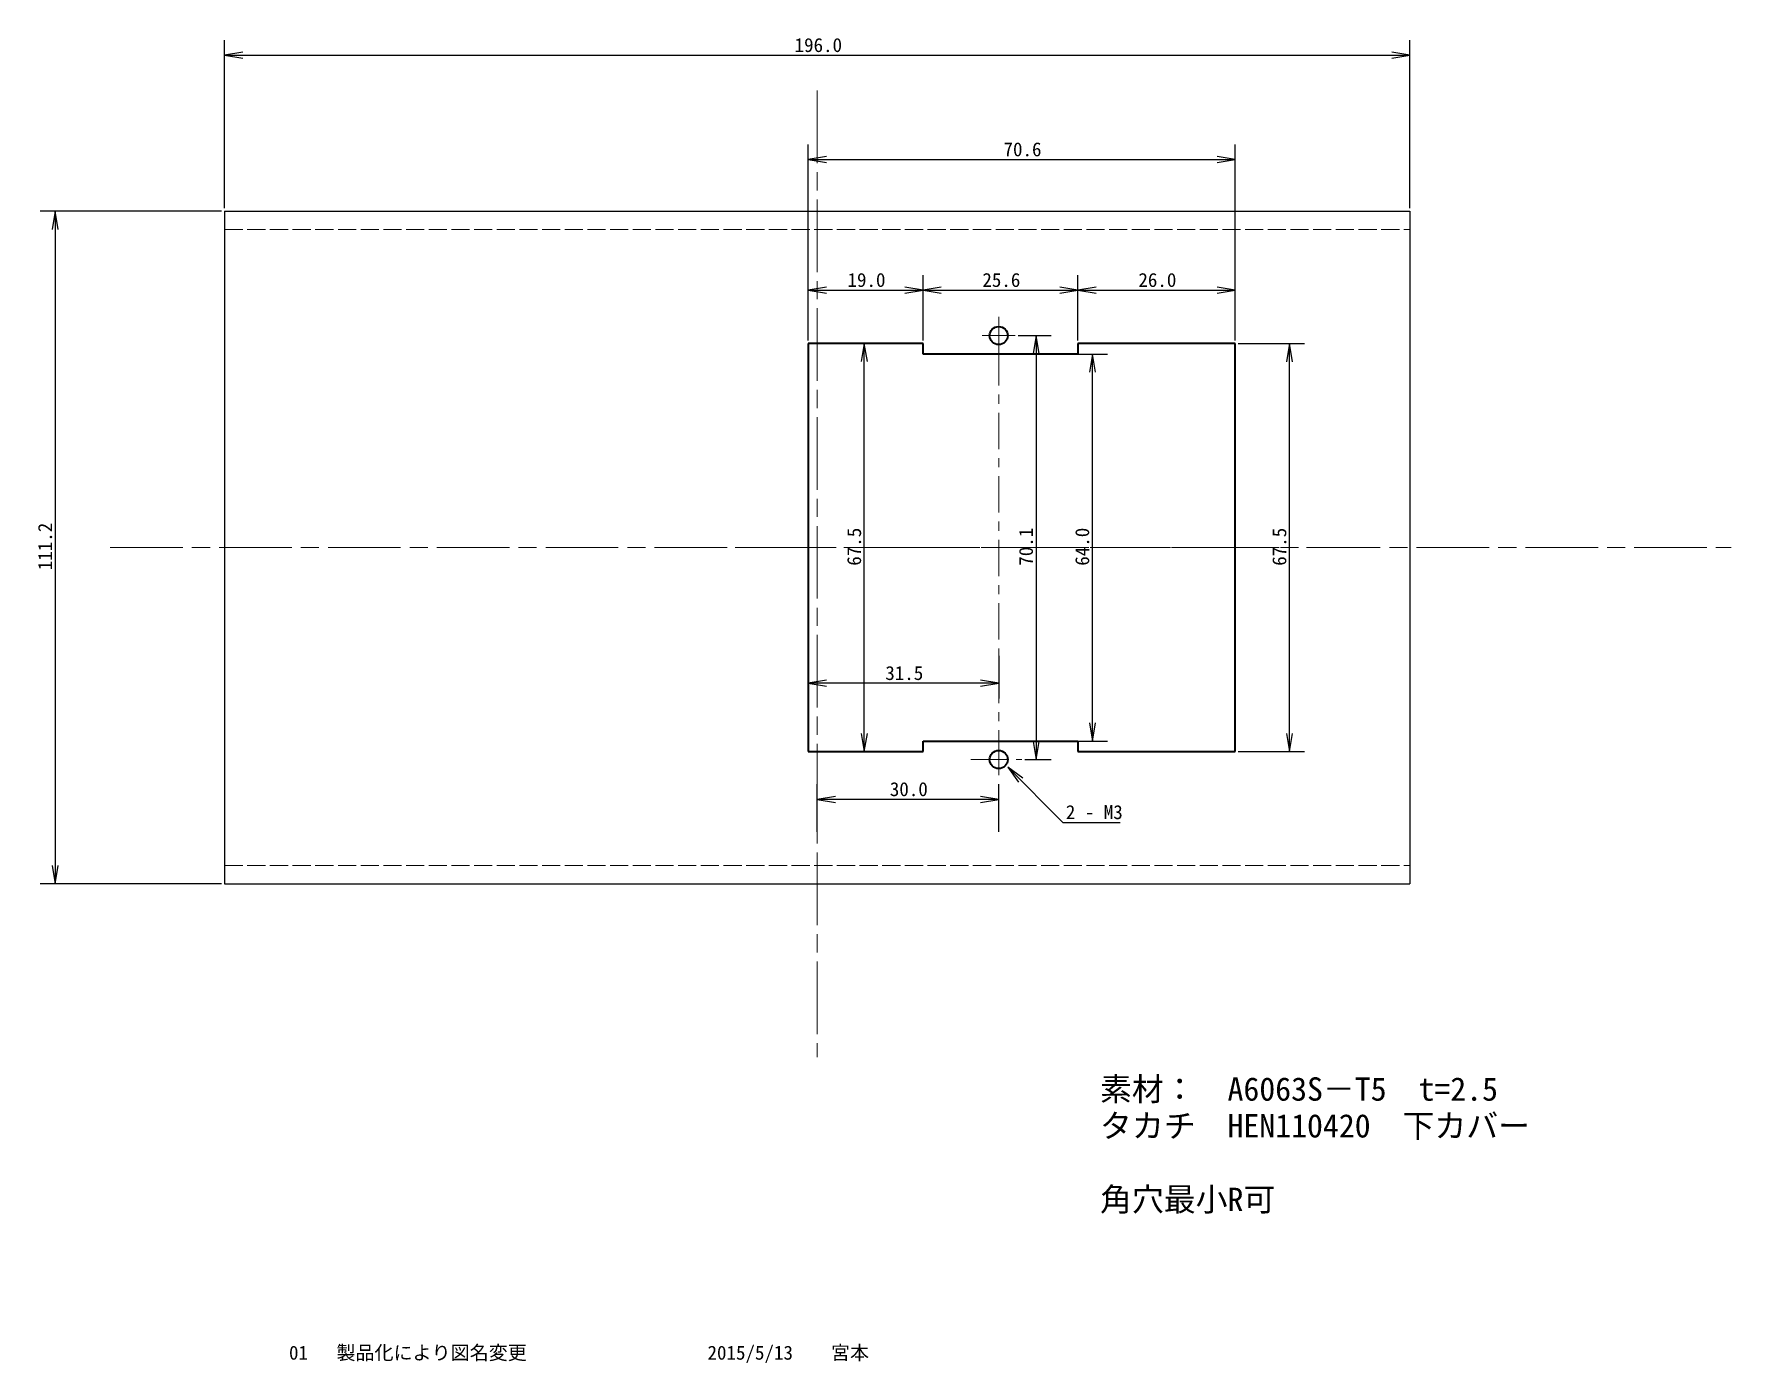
# Model space of a CAD drawing. Extents: x 56 to 336, y -14 to 206.
import ezdxf
from ezdxf.enums import TextEntityAlignment as Align

# ---------------------------------------------------------------- set-up
doc = ezdxf.new("R2010")
doc.units = 0
doc.header["$LTSCALE"] = 0.5
for name, pattern in [('ACAD_ISO08W100', [36, 24, -3, 6, -3]), ('AM_ISO02W050x2', [7.5, 6, -1.5]), ('CENTERX4', [21, 12, -3, 3, -3])]:
    doc.linetypes.add(name, pattern=pattern)
doc.layers.get('0').update_dxf_attribs({"lineweight": 25})
for name, color, linetype, lineweight in [('AM_CL', 1, 'ACAD_ISO08W100', 18), ('CENTER', 33, 'CENTERX4', 18), ('HOLE', 7, 'Continuous', 35), ('TEXT', 7, 'Continuous', 13), ('上カバー', 7, 'Continuous', 25), ('上カバー0', 7, 'AM_ISO02W050x2', 13), ('外形', 7, 'Continuous', 35), ('寸法', 7, 'Continuous', 25)]:
    doc.layers.add(name, color=color, linetype=linetype, lineweight=lineweight)
doc.styles.add('MS Gothic', font='MS Gothic.ttf', dxfattribs={"bigfont": 'extfont'})
doc.styles.get("Standard").update_dxf_attribs({"font": 'txt.shx', "bigfont": 'extfont'})
doc.dimstyles.get("Standard").update_dxf_attribs({"dimtxt": 0.18, "dimasz": 0.18, "dimexe": 0.18, "dimexo": 0.0625, "dimgap": 0.09, "dimtad": 0, "dimtih": 1, "dimtoh": 1, "dimdec": 4, "dimzin": 0, "dimdsep": 46, "dimtxsty": 'Standard', "dimcen": 0.09, "dimadec": 0, "dimazin": 0, "dimtfac": 1, "dimtdec": 4, "dimtofl": 0, "dimtmove": 0, "dimatfit": 3, "dimfxl": 1, "dimtolj": 1, "dimtzin": 0, "dimarcsym": 0})

# ---------------------------------------------------------------- blocks, each defined once
blk = doc.blocks.new('*D6')
at = {"layer": '寸法'}
for p, q in [((183.8, 154.93), (183.8, 165.76)), ((202.8, 154.93), (202.8, 165.76)), ((183.8, 163.26), (202.8, 163.26))]:
    blk.add_line(p, q, dxfattribs=at)
at = {"layer": '寸法', "linetype": 'Continuous'}
for points in [[(186.8, 163.76), (183.8, 163.26), (186.8, 162.76)], [(199.8, 162.76), (202.8, 163.26), (199.8, 163.76)]]:
    blk.add_lwpolyline(points, dxfattribs=at)
at = {"layer": '寸法', "insert": (190.3, 163.76), "char_height": 2.3073, "width": 7.268, "attachment_point": 7, "line_spacing_factor": 0.75, "style": 'MS Gothic'}
blk.add_mtext('{\\fＭＳ ゴシック|b0|i0;19.0}', dxfattribs=at)
blk = doc.blocks.new('_Open')
at = {"color": 0, "linetype": 'ByBlock', "lineweight": -2}
for p, q in [((-1, 0.166667), (0, 0)), ((-1, -0.166667), (0, 0)), ((0, 0), (-1, 0))]:
    blk.add_line(p, q, dxfattribs=at)
blk = doc.blocks.new('*D7')
at = {"layer": '寸法'}
for p, q in [((202.8, 156.34), (202.8, 165.76)), ((228.4, 154.95), (228.4, 165.76)), ((202.8, 163.26), (228.4, 163.26))]:
    blk.add_line(p, q, dxfattribs=at)
at = {"layer": '寸法', "linetype": 'Continuous'}
for points in [[(205.8, 163.76), (202.8, 163.26), (205.8, 162.76)], [(225.4, 162.76), (228.4, 163.26), (225.4, 163.76)]]:
    blk.add_lwpolyline(points, dxfattribs=at)
at = {"layer": '寸法', "insert": (212.6, 163.76), "char_height": 2.3073, "width": 7.4052, "attachment_point": 7, "line_spacing_factor": 0.75, "style": 'MS Gothic'}
blk.add_mtext('{\\fＭＳ ゴシック|b0|i0;25.6}', dxfattribs=at)
blk = doc.blocks.new('*D8')
at = {"layer": '寸法'}
for p, q in [((228.4, 156.39), (228.4, 165.76)), ((254.4, 155.49), (254.4, 165.76)), ((228.4, 163.26), (254.4, 163.26))]:
    blk.add_line(p, q, dxfattribs=at)
at = {"layer": '寸法', "linetype": 'Continuous'}
for points in [[(231.4, 163.76), (228.4, 163.26), (231.4, 162.76)], [(251.4, 162.76), (254.4, 163.26), (251.4, 163.76)]]:
    blk.add_lwpolyline(points, dxfattribs=at)
at = {"layer": '寸法', "insert": (238.4, 163.76), "char_height": 2.3073, "width": 7.4661, "attachment_point": 7, "line_spacing_factor": 0.75, "style": 'MS Gothic'}
blk.add_mtext('{\\fＭＳ ゴシック|b0|i0;26.0}', dxfattribs=at)
blk = doc.blocks.new('*D9')
at = {"layer": '寸法'}
for p, q in [((183.8, 106.65), (183.8, 95.76)), ((215.3, 102.78), (215.3, 95.76)), ((215.3, 98.26), (183.8, 98.26))]:
    blk.add_line(p, q, dxfattribs=at)
at = {"layer": '寸法', "linetype": 'Continuous'}
for points in [[(186.8, 98.76), (183.8, 98.26), (186.8, 97.76)], [(212.3, 97.76), (215.3, 98.26), (212.3, 98.76)]]:
    blk.add_lwpolyline(points, dxfattribs=at)
at = {"layer": '寸法', "insert": (196.55, 98.76), "char_height": 2.3077, "width": 7.4038, "attachment_point": 7, "line_spacing_factor": 0.75, "style": 'MS Gothic'}
blk.add_mtext('{\\fＭＳ ゴシック|b0|i0;31.5}', dxfattribs=at)
blk = doc.blocks.new('*D10')
at = {"layer": '寸法'}
for p, q in [((183.8, 160.59), (183.8, 187.36)), ((254.4, 154.93), (254.4, 187.36)), ((183.8, 184.86), (254.4, 184.86))]:
    blk.add_line(p, q, dxfattribs=at)
at = {"layer": '寸法', "linetype": 'Continuous'}
for points in [[(186.8, 185.36), (183.8, 184.86), (186.8, 184.36)], [(251.4, 184.36), (254.4, 184.86), (251.4, 185.36)]]:
    blk.add_lwpolyline(points, dxfattribs=at)
at = {"layer": '寸法', "insert": (216.1, 185.36), "char_height": 2.307, "width": 7.3452, "attachment_point": 7, "line_spacing_factor": 0.75, "style": 'MS Gothic'}
blk.add_mtext('{\\fＭＳ ゴシック|b0|i0;70.6}', dxfattribs=at)
blk = doc.blocks.new('*D11')
at = {"layer": '寸法'}
for p, q in [((190.09, 154.45), (195.58, 154.45)), ((193.08, 86.95), (193.08, 154.45)), ((189.05, 86.95), (195.58, 86.95))]:
    blk.add_line(p, q, dxfattribs=at)
at = {"layer": '寸法', "linetype": 'Continuous'}
for points in [[(193.58, 151.45), (193.08, 154.45), (192.58, 151.45)], [(192.58, 89.95), (193.08, 86.95), (193.58, 89.95)]]:
    blk.add_lwpolyline(points, dxfattribs=at)
at = {"layer": '寸法', "insert": (192.58, 117.7), "char_height": 2.3076, "width": 7.3586, "attachment_point": 7, "rotation": 90, "line_spacing_factor": 0.75, "style": 'MS Gothic'}
blk.add_mtext('{\\fＭＳ ゴシック|b0|i0;67.5}', dxfattribs=at)
blk = doc.blocks.new('*D12')
at = {"layer": '寸法'}
for p, q in [((223.22, 152.7), (233.3, 152.7)), ((230.8, 88.7), (230.8, 152.7)), ((223.22, 88.7), (233.3, 88.7))]:
    blk.add_line(p, q, dxfattribs=at)
at = {"layer": '寸法', "linetype": 'Continuous'}
for points in [[(231.3, 149.7), (230.8, 152.7), (230.3, 149.7)], [(230.3, 91.7), (230.8, 88.7), (231.3, 91.7)]]:
    blk.add_lwpolyline(points, dxfattribs=at)
at = {"layer": '寸法', "insert": (230.3, 117.7), "char_height": 2.3072, "width": 7.4359, "attachment_point": 7, "rotation": 90, "line_spacing_factor": 0.75, "style": 'MS Gothic'}
blk.add_mtext('{\\fＭＳ ゴシック|b0|i0;64.0}', dxfattribs=at)
blk = doc.blocks.new('*D13')
at = {"layer": '寸法'}
for p, q in [((254.9, 154.43), (265.89, 154.43)), ((263.39, 86.95), (263.39, 154.43)), ((254.9, 86.95), (265.89, 86.95))]:
    blk.add_line(p, q, dxfattribs=at)
at = {"layer": '寸法', "linetype": 'Continuous'}
for points in [[(263.89, 151.43), (263.39, 154.43), (262.89, 151.43)], [(262.89, 89.95), (263.39, 86.95), (263.89, 89.95)]]:
    blk.add_lwpolyline(points, dxfattribs=at)
at = {"layer": '寸法', "insert": (262.89, 117.69), "char_height": 2.3076, "width": 7.3586, "attachment_point": 7, "rotation": 90, "line_spacing_factor": 0.75, "style": 'MS Gothic'}
blk.add_mtext('{\\fＭＳ ゴシック|b0|i0;67.5}', dxfattribs=at)
blk = doc.blocks.new('*D14')
at = {"layer": '寸法'}
for p, q in [((218.54, 155.75), (224, 155.75)), ((221.5, 155.75), (221.5, 85.65)), ((219.6, 85.65), (224, 85.65))]:
    blk.add_line(p, q, dxfattribs=at)
at = {"layer": '寸法', "linetype": 'Continuous'}
for points in [[(222, 152.75), (221.5, 155.75), (221, 152.75)], [(221, 88.65), (221.5, 85.65), (222, 88.65)]]:
    blk.add_lwpolyline(points, dxfattribs=at)
at = {"layer": '寸法', "insert": (221, 117.7), "char_height": 2.3067, "width": 6.7975, "attachment_point": 7, "rotation": 90, "line_spacing_factor": 0.75, "style": 'MS Gothic'}
blk.add_mtext('{\\fＭＳ ゴシック|b0|i0;70.1}', dxfattribs=at)
blk = doc.blocks.new('*D15')
at = {"layer": '寸法'}
for p, q in [((185.3, 73.68), (185.3, 81.56)), ((215.3, 73.68), (215.3, 81.56)), ((215.3, 79.06), (185.3, 79.06))]:
    blk.add_line(p, q, dxfattribs=at)
at = {"layer": '寸法', "linetype": 'Continuous'}
for points in [[(188.3, 79.56), (185.3, 79.06), (188.3, 78.56)], [(212.3, 78.56), (215.3, 79.06), (212.3, 79.56)]]:
    blk.add_lwpolyline(points, dxfattribs=at)
at = {"layer": '寸法', "insert": (197.3, 79.56), "char_height": 2.3074, "width": 7.4811, "attachment_point": 7, "line_spacing_factor": 0.75, "style": 'MS Gothic'}
blk.add_mtext('{\\fＭＳ ゴシック|b0|i0;30.0}', dxfattribs=at)
blk = doc.blocks.new('*D16')
at = {"layer": '寸法'}
for p, q in [((87.3, 176.8), (87.3, 204.6)), ((87.3, 202.1), (283.3, 202.1)), ((283.3, 176.8), (283.3, 204.6))]:
    blk.add_line(p, q, dxfattribs=at)
at = {"layer": '寸法', "linetype": 'Continuous'}
for points in [[(90.3, 202.6), (87.3, 202.1), (90.3, 201.6)], [(280.3, 201.6), (283.3, 202.1), (280.3, 202.6)]]:
    blk.add_lwpolyline(points, dxfattribs=at)
at = {"layer": '寸法', "insert": (181.55, 202.6), "char_height": 2.3072, "width": 9.2188, "attachment_point": 7, "line_spacing_factor": 0.75, "style": 'MS Gothic'}
blk.add_mtext('{\\fＭＳ ゴシック|b0|i0;196.0}', dxfattribs=at)
blk = doc.blocks.new('*D17')
at = {"layer": '寸法'}
for p, q in [((86.8, 176.3), (56.8, 176.3)), ((59.3, 176.3), (59.3, 65.1)), ((86.8, 65.1), (56.8, 65.1))]:
    blk.add_line(p, q, dxfattribs=at)
at = {"layer": '寸法', "linetype": 'Continuous'}
for points in [[(59.8, 173.3), (59.3, 176.3), (58.8, 173.3)], [(58.8, 68.1), (59.3, 65.1), (59.8, 68.1)]]:
    blk.add_lwpolyline(points, dxfattribs=at)
at = {"layer": '寸法', "insert": (58.8, 116.95), "char_height": 2.3075, "width": 9.1564, "attachment_point": 7, "rotation": 90, "line_spacing_factor": 0.75, "style": 'MS Gothic'}
blk.add_mtext('{\\fＭＳ ゴシック|b0|i0;111.2}', dxfattribs=at)

msp = doc.modelspace()

# ---------------------------------------------------------------- linework, layer by layer
at = {"layer": 'AM_CL'}
for p, q in [((185.3, 196.26), (185.3, 36.46)), ((68.4, 120.7), (336.4, 120.7))]:
    msp.add_line(p, q, dxfattribs=at)
at = {"layer": 'CENTER'}
for p, q in [((215.3, 158.86), (215.3, 153.49)), ((212.56, 155.75), (218.04, 155.75)), ((215.3, 153.49), (215.3, 88.24)), ((171.7, 120.7), (268.5, 120.7)), ((215.3, 88.24), (215.3, 83.08)), ((210.67, 85.65), (219.1, 85.65))]:
    msp.add_line(p, q, dxfattribs=at)
at = {"layer": 'HOLE'}
for centre in [(215.3, 155.75), (215.3, 85.65)]:
    msp.add_circle(centre, 1.5, dxfattribs=at)
at = {"layer": '上カバー'}
for p, q in [((87.3, 176.3), (283.3, 176.3)), ((87.3, 176.3), (87.3, 65.1)), ((283.3, 176.3), (283.3, 65.1)), ((87.3, 65.1), (283.3, 65.1))]:
    msp.add_line(p, q, dxfattribs=at)
at = {"layer": '上カバー0'}
for p, q in [((87.3, 173.3), (283.3, 173.3)), ((87.3, 68.1), (283.3, 68.1))]:
    msp.add_line(p, q, dxfattribs=at)
at = {"layer": '外形'}
for p, q in [((202.8, 154.45), (183.8, 154.45)), ((183.8, 154.45), (183.8, 86.95)), ((202.8, 152.7), (202.8, 154.45)), ((254.4, 154.45), (228.4, 154.45)), ((228.4, 154.45), (228.4, 152.7)), ((254.4, 86.95), (254.4, 154.45)), ((228.4, 152.7), (202.8, 152.7)), ((202.8, 86.95), (202.8, 88.7)), ((202.8, 88.7), (228.4, 88.7)), ((228.4, 88.7), (228.4, 86.95)), ((183.8, 86.95), (202.8, 86.95)), ((228.4, 86.95), (254.4, 86.95))]:
    msp.add_line(p, q, dxfattribs=at)
at = {"layer": '寸法'}
msp.add_line((225.9, 75.26), (235.4, 75.26), dxfattribs=at)
at = {"layer": '寸法', "linetype": 'Continuous'}
msp.add_lwpolyline([(219.27, 82.59), (216.8, 84.36), (218.57, 81.88)], dxfattribs=at)
at = {"layer": '寸法'}
msp.add_lwpolyline([(216.8, 84.36), (225.9, 75.26)], dxfattribs=at)

# ---------------------------------------------------------------- texts
at = {"layer": 'TEXT', "insert": (232.05, 33.1), "char_height": 3.8651, "width": 86.5625, "attachment_point": 1, "line_spacing_factor": 0.944045, "style": 'MS Gothic'}
msp.add_mtext('{\\fＭＳ ゴシック|b0|i0;素材：\u3000A6063S－T5\u3000t=2.5\\Pタカチ\u3000HEN110420\u3000下カバー\\P\\P角穴最小R可}', dxfattribs=at)
at = {"layer": '寸法', "style": 'MS Gothic'}
msp.add_text('01   製品化により図名変更\u3000\u3000\u3000\u3000\u3000\u3000\u3000 \u3000\u30002015/5/13 \u3000 宮本', height=2.3069, dxfattribs=at).set_placement((97.95, -11.28), align=Align.TOP_LEFT)
at = {"layer": '寸法', "insert": (226.4, 75.76), "char_height": 2.3074, "width": 11.2902, "attachment_point": 7, "line_spacing_factor": 0.75, "style": 'MS Gothic'}
msp.add_mtext('{\\fＭＳ ゴシック|b0|i0;2 - M3\\P}', dxfattribs=at)

# ---------------------------------------------------------------- dimensions: what is measured, and where the dimension line sits
at = {"layer": '寸法'}
for base, p1, p2, override, picture, middle in [((283.3, 202.1), (87.3, 176.3), (283.3, 176.3), {"dimtxt": 2.307202, "dimasz": 3, "dimexe": 2.5, "dimexo": 0.5, "dimgap": 0.5, "dimtad": 1, "dimtih": 0, "dimtoh": 0, "dimdec": 1, "dimzin": 1, "dimtxsty": 'MS Gothic', "dimblk": 'Open', "dimtfac": 0.5, "dimtdec": 2, "dimtix": 1, "dimtofl": 1, "dimatfit": 1, "dimtolj": 0, "dimtzin": 3}, '*D16', (185.3, 204.1)), ((254.4, 184.86), (183.8, 160.09), (254.4, 154.43), {"dimtxt": 2.307004, "dimasz": 3, "dimexe": 2.5, "dimexo": 0.5, "dimgap": 0.5, "dimtad": 1, "dimtih": 0, "dimtoh": 0, "dimdec": 1, "dimzin": 1, "dimtxsty": 'MS Gothic', "dimblk": 'Open', "dimtfac": 0.5, "dimtdec": 2, "dimtix": 1, "dimtofl": 1, "dimatfit": 1, "dimtolj": 0, "dimtzin": 3}, '*D10', (219.1, 186.86)), ((202.8, 163.26), (183.8, 154.43), (202.8, 154.43), {"dimtxt": 2.307303, "dimasz": 3, "dimexe": 2.5, "dimexo": 0.5, "dimgap": 0.5, "dimtad": 1, "dimtih": 0, "dimtoh": 0, "dimdec": 1, "dimzin": 1, "dimtxsty": 'MS Gothic', "dimblk": 'Open', "dimtfac": 0.5, "dimtdec": 2, "dimtix": 1, "dimtofl": 1, "dimatfit": 1, "dimtolj": 0, "dimtzin": 3}, '*D6', (193.3, 165.26)), ((228.4, 163.26), (202.8, 155.84), (228.4, 154.45), {"dimtxt": 2.307294, "dimasz": 3, "dimexe": 2.5, "dimexo": 0.5, "dimgap": 0.5, "dimtad": 1, "dimtih": 0, "dimtoh": 0, "dimdec": 1, "dimzin": 1, "dimtxsty": 'MS Gothic', "dimblk": 'Open', "dimtfac": 0.5, "dimtdec": 2, "dimtix": 1, "dimtofl": 1, "dimatfit": 1, "dimtolj": 0, "dimtzin": 3}, '*D7', (215.6, 165.26)), ((254.4, 163.26), (228.4, 155.89), (254.4, 154.99), {"dimtxt": 2.307305, "dimasz": 3, "dimexe": 2.5, "dimexo": 0.5, "dimgap": 0.5, "dimtad": 1, "dimtih": 0, "dimtoh": 0, "dimdec": 1, "dimzin": 1, "dimtxsty": 'MS Gothic', "dimblk": 'Open', "dimtfac": 0.5, "dimtdec": 2, "dimtix": 1, "dimtofl": 1, "dimatfit": 1, "dimtolj": 0, "dimtzin": 3}, '*D8', (241.4, 165.26)), ((183.8, 98.26), (215.3, 103.28), (183.8, 107.15), {"dimtxt": 2.307733, "dimasz": 3, "dimexe": 2.5, "dimexo": 0.5, "dimgap": 0.5, "dimtad": 1, "dimtih": 0, "dimtoh": 0, "dimdec": 1, "dimzin": 1, "dimtxsty": 'MS Gothic', "dimblk": 'Open', "dimtfac": 0.5, "dimtdec": 2, "dimtix": 1, "dimtofl": 1, "dimatfit": 1, "dimtolj": 0, "dimtzin": 3}, '*D9', (199.55, 100.26)), ((185.3, 79.06), (215.3, 73.18), (185.3, 73.18), {"dimtxt": 2.307376, "dimasz": 3, "dimexe": 2.5, "dimexo": 0.5, "dimgap": 0.5, "dimtad": 1, "dimtih": 0, "dimtoh": 0, "dimdec": 1, "dimzin": 1, "dimtxsty": 'MS Gothic', "dimblk": 'Open', "dimtfac": 0.5, "dimtdec": 2, "dimtix": 1, "dimtofl": 1, "dimatfit": 1, "dimtolj": 0, "dimtzin": 3}, '*D15', (200.3, 81.06))]:
    dim = msp.add_linear_dim(base=base, p1=p1, p2=p2, dimstyle='Standard', override=override, dxfattribs=at)
    dim.commit()
    dim.dimension.update_dxf_attribs({"geometry": picture, "text_midpoint": middle})
for base, p1, p2, angle, override, picture, middle in [((59.3, 65.1), (87.3, 176.3), (87.3, 65.1), 90, {"dimtxt": 2.307548, "dimasz": 3, "dimexe": 2.5, "dimexo": 0.5, "dimgap": 0.5, "dimtad": 1, "dimtih": 0, "dimtoh": 0, "dimdec": 1, "dimzin": 1, "dimtxsty": 'MS Gothic', "dimblk": 'Open', "dimtfac": 0.5, "dimtdec": 2, "dimtix": 1, "dimtofl": 1, "dimatfit": 1, "dimtolj": 0, "dimtzin": 3}, '*D17', (57.3, 120.7)), ((193.08, 154.45), (188.55, 86.95), (189.59, 154.45), 270, {"dimtxt": 2.307562, "dimasz": 3, "dimexe": 2.5, "dimexo": 0.5, "dimgap": 0.5, "dimtad": 1, "dimtih": 0, "dimtoh": 0, "dimdec": 1, "dimzin": 1, "dimtxsty": 'MS Gothic', "dimblk": 'Open', "dimtfac": 0.5, "dimtdec": 2, "dimtix": 1, "dimtofl": 1, "dimatfit": 1, "dimtolj": 0, "dimtzin": 3}, '*D11', (191.08, 120.7)), ((221.5, 85.65), (218.04, 155.75), (219.1, 85.65), 90, {"dimtxt": 2.306668, "dimasz": 3, "dimexe": 2.5, "dimexo": 0.5, "dimgap": 0.5, "dimtad": 1, "dimtih": 0, "dimtoh": 0, "dimdec": 1, "dimzin": 1, "dimtxsty": 'MS Gothic', "dimblk": 'Open', "dimtfac": 0.5, "dimtdec": 2, "dimtix": 1, "dimtofl": 1, "dimatfit": 1, "dimtolj": 0, "dimtzin": 3}, '*D14', (219.5, 120.7)), ((263.39, 154.43), (254.4, 86.95), (254.4, 154.43), 270, {"dimtxt": 2.307562, "dimasz": 3, "dimexe": 2.5, "dimexo": 0.5, "dimgap": 0.5, "dimtad": 1, "dimtih": 0, "dimtoh": 0, "dimdec": 1, "dimzin": 1, "dimtxsty": 'MS Gothic', "dimblk": 'Open', "dimtfac": 0.5, "dimtdec": 2, "dimtix": 1, "dimtofl": 1, "dimatfit": 1, "dimtolj": 0, "dimtzin": 3}, '*D13', (261.39, 120.69)), ((230.8, 152.7), (222.72, 88.7), (222.72, 152.7), 270, {"dimtxt": 2.307205, "dimasz": 3, "dimexe": 2.5, "dimexo": 0.5, "dimgap": 0.5, "dimtad": 1, "dimtih": 0, "dimtoh": 0, "dimdec": 1, "dimzin": 1, "dimtxsty": 'MS Gothic', "dimblk": 'Open', "dimtfac": 0.5, "dimtdec": 2, "dimtix": 1, "dimtofl": 1, "dimatfit": 1, "dimtolj": 0, "dimtzin": 3}, '*D12', (228.8, 120.7))]:
    dim = msp.add_linear_dim(base=base, p1=p1, p2=p2, angle=angle, dimstyle='Standard', override=override, dxfattribs=at)
    dim.commit()
    dim.dimension.update_dxf_attribs({"geometry": picture, "text_midpoint": middle})

doc.saveas('drawing.dxf')
